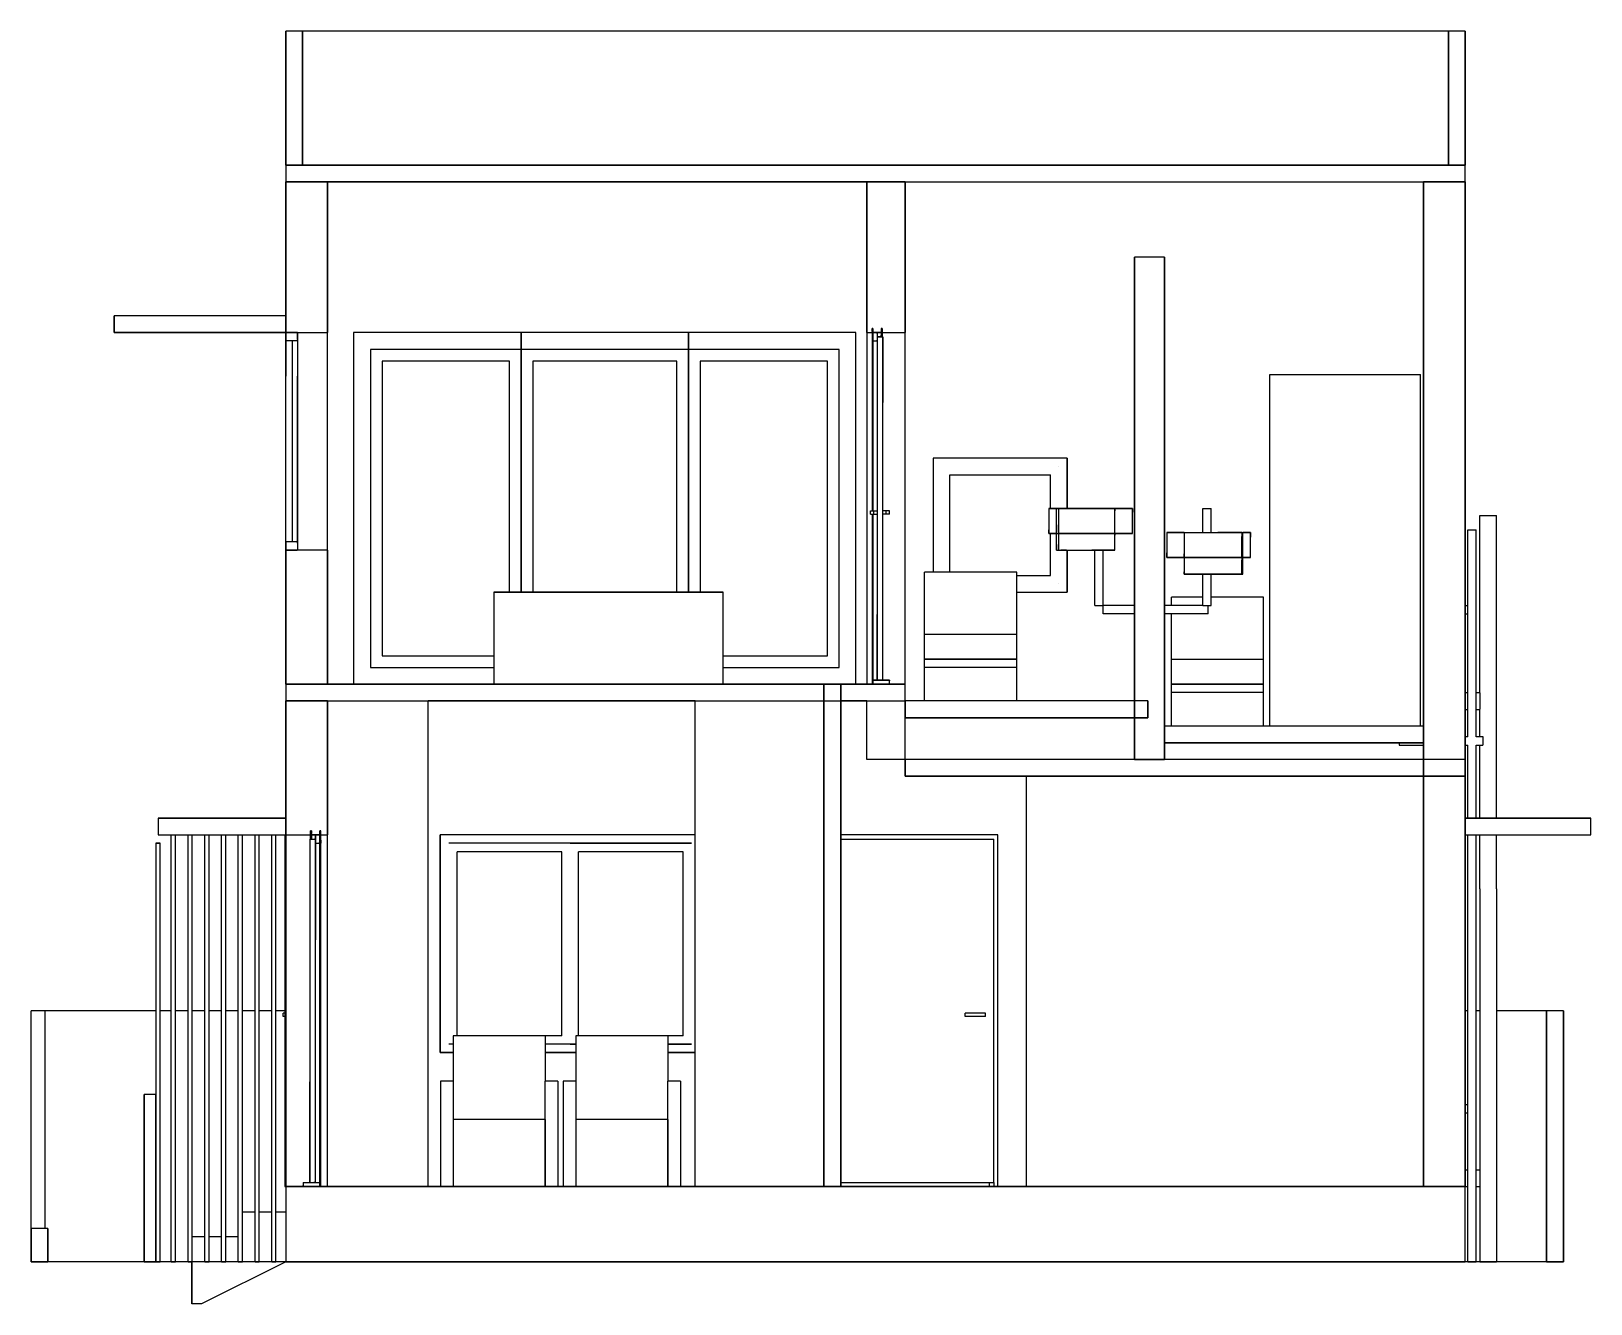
# Model space of a CAD drawing. Header units: metres. Extents: x 15 to 202, y -144 to 8.
import ezdxf

# ---------------------------------------------------------------- set-up
doc = ezdxf.new("R2010")
doc.units = ezdxf.units.M

msp = doc.modelspace()

# ---------------------------------------------------------------- linework, layer by layer
for p, q in [((47.7, 8.14), (45.7, 8.14)), ((45.7, -7.86), (45.7, 8.14)), ((184.6, 8.14), (47.7, 8.14)), ((47.7, 8.14), (47.7, 8.14)), ((47.7, -7.86), (47.7, 8.14)), ((47.7, 8.14), (47.7, -7.86)), ((186.6, 8.14), (184.6, 8.14)), ((184.6, -7.86), (184.6, 8.14)), ((186.6, 8.14), (186.6, 8.14)), ((186.6, -7.86), (186.6, 8.14)), ((186.6, 8.14), (186.6, -7.86)), ((45.7, -7.86), (45.7, -9.86)), ((45.7, -7.86), (186.6, -7.86)), ((47.7, -7.86), (45.7, -7.86)), ((186.6, -7.86), (184.6, -7.86)), ((186.6, -9.86), (186.6, -7.86)), ((186.6, -7.86), (186.6, -7.86)), ((45.7, -9.86), (186.6, -9.86)), ((50.7, -9.86), (45.7, -9.86)), ((45.7, -27.86), (45.7, -9.86)), ((50.7, -9.86), (50.7, -27.86)), ((115.1, -9.86), (50.7, -9.86)), ((119.7, -9.86), (115.1, -9.86)), ((115.1, -27.86), (115.1, -9.86)), ((115.1, -9.86), (115.1, -9.86)), ((119.7, -9.86), (119.7, -27.86)), ((119.7, -71.86), (119.7, -9.86)), ((186.6, -9.86), (181.6, -9.86)), ((181.6, -78.86), (181.6, -9.86)), ((186.6, -9.86), (186.6, -78.86)), ((150.68, -18.86), (147.08, -18.86)), ((147.08, -78.86), (147.08, -18.86)), ((150.68, -18.86), (150.68, -78.86)), ((45.7, -25.86), (25.22, -25.86)), ((25.22, -27.86), (25.22, -25.86)), ((45.7, -25.86), (45.7, -27.86)), ((45.7, -27.86), (25.22, -27.86)), ((45.7, -27.86), (47.1, -27.86)), ((45.7, -53.86), (45.7, -27.86)), ((45.7, -27.86), (45.7, -27.86)), ((45.7, -28.86), (45.7, -27.86)), ((45.7, -27.86), (45.7, -28.86)), ((45.7, -27.86), (50.7, -27.86)), ((45.7, -27.86), (45.7, -27.86)), ((45.7, -27.86), (45.74, -27.86)), ((45.7, -27.86), (45.7, -27.89)), ((45.7, -28.69), (45.7, -27.89)), ((47.1, -27.86), (45.74, -27.86)), ((47.1, -27.86), (47.1, -53.86)), ((47.1, -27.86), (47.1, -53.86)), ((47.1, -27.86), (47.1, -27.89)), ((47.1, -28.69), (47.1, -27.89)), ((50.7, -27.86), (50.7, -27.86)), ((50.7, -53.86), (50.7, -27.86)), ((50.7, -53.86), (50.7, -27.86)), ((53.82, -27.86), (53.82, -69.86)), ((113.82, -27.86), (53.82, -27.86)), ((73.82, -29.86), (73.82, -27.86)), ((73.82, -27.86), (73.82, -29.86)), ((93.82, -29.86), (93.82, -27.86)), ((93.82, -27.86), (93.82, -29.86)), ((113.82, -69.86), (113.82, -27.86)), ((115.1, -27.86), (119.7, -27.86)), ((115.1, -27.86), (115.1, -69.86)), ((115.84, -27.36), (115.74, -27.36)), ((115.74, -27.36), (115.74, -28.86)), ((115.74, -27.73), (115.74, -27.36)), ((115.74, -27.36), (115.76, -27.36)), ((115.74, -27.73), (115.74, -28.86)), ((115.84, -27.36), (115.76, -27.36)), ((115.84, -27.36), (115.84, -28.86)), ((115.84, -27.36), (115.84, -27.73)), ((115.84, -27.73), (115.84, -28.86)), ((116.34, -27.86), (115.84, -27.86)), ((115.84, -27.86), (115.84, -28.86)), ((115.84, -27.86), (115.84, -28.7)), ((115.84, -27.86), (115.95, -27.86)), ((116.34, -27.86), (115.95, -27.86)), ((116.34, -27.86), (116.34, -28.86)), ((116.84, -27.86), (116.34, -27.86)), ((116.34, -27.86), (116.34, -28.36)), ((116.34, -27.86), (116.34, -28.7)), ((116.34, -27.97), (116.34, -27.86)), ((116.34, -27.86), (116.45, -27.86)), ((116.84, -27.86), (116.45, -27.86)), ((116.94, -27.36), (116.84, -27.36)), ((116.84, -27.36), (116.84, -28.36)), ((116.84, -27.36), (116.84, -28.18)), ((116.84, -27.36), (116.86, -27.36)), ((116.84, -27.86), (116.84, -28.36)), ((116.84, -27.86), (116.84, -27.97)), ((116.94, -27.36), (116.86, -27.36)), ((116.94, -27.36), (116.94, -28.36)), ((116.94, -27.36), (116.94, -28.18)), ((119.7, -27.86), (119.7, -27.86)), ((119.7, -69.86), (119.7, -27.86)), ((45.7, -28.69), (45.7, -33.06)), ((46.5, -28.86), (45.7, -28.86)), ((47.1, -28.86), (45.7, -28.86)), ((46.5, -52.86), (46.5, -28.86)), ((47.1, -28.69), (47.1, -33.06)), ((47.1, -28.86), (47.1, -28.86)), ((47.1, -28.86), (47.1, -52.86)), ((115.74, -28.86), (115.84, -28.86)), ((115.74, -28.86), (115.74, -49.16)), ((115.74, -28.86), (115.82, -28.86)), ((115.84, -28.86), (115.82, -28.86)), ((115.84, -28.86), (115.84, -28.7)), ((115.84, -28.86), (115.84, -49.16)), ((115.84, -28.86), (116.34, -28.86)), ((115.84, -28.86), (115.84, -49.16)), ((115.84, -28.86), (116.26, -28.86)), ((116.34, -28.86), (116.26, -28.86)), ((116.34, -27.97), (116.34, -28.36)), ((116.34, -28.36), (116.34, -69.36)), ((116.34, -28.36), (117.04, -28.36)), ((116.34, -28.36), (116.84, -28.36)), ((116.91, -28.36), (116.34, -28.36)), ((116.34, -28.36), (116.34, -61.53)), ((116.34, -28.36), (116.75, -28.36)), ((116.34, -28.7), (116.34, -28.86)), ((116.84, -28.36), (116.75, -28.36)), ((116.84, -27.97), (116.84, -28.36)), ((116.84, -28.36), (116.84, -28.18)), ((116.84, -28.36), (116.94, -28.36)), ((116.84, -28.36), (116.92, -28.36)), ((117.04, -28.36), (116.91, -28.36)), ((116.94, -28.36), (116.92, -28.36)), ((116.94, -28.18), (116.94, -28.36)), ((117.04, -69.36), (117.04, -28.36)), ((117.04, -28.36), (117.04, -36.19)), ((55.82, -29.86), (55.82, -67.86)), ((73.82, -29.86), (55.82, -29.86)), ((72.42, -31.26), (57.22, -31.26)), ((57.22, -31.26), (57.22, -66.46)), ((72.42, -58.86), (72.42, -31.26)), ((73.82, -29.86), (73.82, -58.86)), ((93.82, -29.86), (73.82, -29.86)), ((73.82, -58.86), (73.82, -29.86)), ((92.42, -31.26), (75.22, -31.26)), ((75.22, -31.26), (75.22, -58.86)), ((92.42, -58.86), (92.42, -31.26)), ((93.82, -29.86), (93.82, -58.86)), ((111.82, -29.86), (93.82, -29.86)), ((93.82, -58.86), (93.82, -29.86)), ((110.42, -31.26), (95.22, -31.26)), ((95.22, -31.26), (95.22, -58.86)), ((110.42, -66.46), (110.42, -31.26)), ((111.82, -67.86), (111.82, -29.86)), ((45.7, -53.03), (45.7, -33.06)), ((47.1, -53.03), (47.1, -33.06)), ((163.25, -32.86), (181.25, -32.86)), ((163.25, -74.86), (163.25, -32.86)), ((181.25, -74.86), (181.25, -32.86)), ((117.04, -69.36), (117.04, -36.19)), ((123.05, -42.86), (123.05, -56.46)), ((139.05, -42.86), (123.05, -42.86)), ((138.05, -43.86), (138.05, -43.86)), ((139.05, -42.86), (139.05, -48.86)), ((139.05, -48.86), (139.05, -42.86)), ((125.05, -56.46), (125.05, -44.86)), ((125.05, -44.86), (137.05, -44.86)), ((137.05, -48.86), (137.05, -44.86)), ((115.54, -49.16), (115.94, -49.16)), ((115.54, -49.56), (115.54, -49.16)), ((115.54, -49.56), (115.94, -49.56)), ((115.74, -49.56), (115.74, -69.86)), ((115.84, -49.56), (115.84, -69.36)), ((115.84, -49.56), (115.84, -69.36)), ((115.94, -49.16), (116.34, -49.16)), ((115.94, -49.56), (115.94, -49.16)), ((115.94, -49.56), (116.34, -49.56)), ((115.94, -49.56), (115.94, -49.56)), ((117.44, -49.16), (117.04, -49.16)), ((117.04, -49.56), (117.04, -49.16)), ((117.44, -49.56), (117.04, -49.56)), ((117.84, -49.16), (117.44, -49.16)), ((117.44, -49.56), (117.44, -49.16)), ((117.44, -49.56), (117.44, -49.56)), ((117.84, -49.56), (117.44, -49.56)), ((117.84, -49.56), (117.84, -49.16)), ((136.86, -48.86), (136.86, -51.86)), ((136.89, -48.86), (136.86, -48.86)), ((136.86, -48.86), (136.86, -48.86)), ((136.86, -48.86), (138.02, -48.86)), ((145.37, -48.86), (136.86, -48.86)), ((136.86, -48.86), (136.86, -51.41)), ((136.96, -48.86), (136.89, -48.86)), ((137.08, -48.86), (136.96, -48.86)), ((137.24, -48.86), (137.08, -48.86)), ((137.43, -48.86), (137.24, -48.86)), ((137.64, -48.86), (137.43, -48.86)), ((137.76, -48.86), (137.64, -48.86)), ((137.76, -51.86), (137.76, -48.86)), ((137.76, -48.86), (137.79, -48.86)), ((137.79, -48.86), (137.88, -48.86)), ((137.88, -48.86), (138.02, -48.86)), ((138.02, -48.86), (138.02, -51.86)), ((138.02, -48.86), (144.76, -48.86)), ((138.03, -48.86), (138.03, -50.82)), ((138.3, -48.86), (138.03, -48.86)), ((138.67, -48.86), (138.3, -48.86)), ((138.97, -48.86), (138.67, -48.86)), ((142, -48.86), (138.97, -48.86)), ((143.83, -48.86), (142, -48.86)), ((144.76, -48.86), (143.83, -48.86)), ((144.76, -51.86), (144.76, -48.86)), ((144.76, -48.86), (145.86, -48.86)), ((145.86, -48.86), (144.76, -48.86)), ((144.76, -48.86), (146.86, -48.86)), ((145.86, -48.86), (144.76, -48.86)), ((144.76, -48.86), (144.76, -49.16)), ((144.76, -51.86), (144.76, -49.16)), ((146.86, -48.86), (145.37, -48.86)), ((146.09, -48.86), (145.86, -48.86)), ((146.3, -48.86), (146.09, -48.86)), ((146.49, -48.86), (146.3, -48.86)), ((146.65, -48.86), (146.49, -48.86)), ((146.76, -48.86), (146.65, -48.86)), ((146.84, -48.86), (146.76, -48.86)), ((146.86, -48.86), (146.84, -48.86)), ((146.86, -51.86), (146.86, -48.86)), ((146.86, -48.86), (146.86, -48.86)), ((146.86, -48.86), (146.86, -49.31)), ((146.86, -51.86), (146.86, -49.31)), ((155.27, -51.73), (155.27, -48.86)), ((155.27, -48.86), (155.31, -48.86)), ((155.31, -48.86), (155.41, -48.86)), ((155.31, -48.86), (155.31, -48.86)), ((155.41, -48.86), (155.58, -48.86)), ((155.41, -48.86), (155.41, -48.86)), ((155.58, -48.86), (155.77, -48.86)), ((155.58, -48.86), (155.58, -48.86)), ((155.77, -48.86), (155.77, -48.86)), ((155.77, -48.86), (155.96, -48.86)), ((155.96, -48.86), (155.96, -48.86)), ((155.96, -48.86), (156.12, -48.86)), ((156.12, -48.86), (156.12, -48.86)), ((156.12, -48.86), (156.23, -48.86)), ((156.23, -48.86), (156.23, -48.86)), ((156.23, -48.86), (156.27, -48.86)), ((156.27, -51.73), (156.27, -48.86)), ((188.35, -70.86), (188.35, -49.72)), ((188.35, -49.72), (188.41, -49.72)), ((188.35, -49.72), (188.35, -49.72)), ((188.35, -49.72), (188.35, -49.72)), ((188.41, -49.72), (188.52, -49.72)), ((188.41, -49.72), (188.41, -49.72)), ((188.52, -49.72), (188.68, -49.72)), ((188.52, -49.72), (188.52, -49.72)), ((188.68, -49.72), (188.88, -49.72)), ((188.68, -49.72), (188.68, -49.72)), ((188.88, -49.72), (189.11, -49.72)), ((188.88, -49.72), (188.88, -49.72)), ((189.11, -49.72), (189.35, -49.72)), ((189.11, -49.72), (189.11, -49.72)), ((189.35, -49.72), (189.35, -49.72)), ((189.35, -49.72), (189.59, -49.72)), ((189.59, -49.72), (189.59, -49.72)), ((189.59, -49.72), (189.81, -49.72)), ((189.81, -49.72), (189.81, -49.72)), ((189.81, -49.72), (190.01, -49.72)), ((190.01, -49.72), (190.01, -49.72)), ((190.01, -49.72), (190.17, -49.72)), ((190.17, -49.72), (190.17, -49.72)), ((190.17, -49.72), (190.28, -49.72)), ((190.28, -49.72), (190.28, -49.72)), ((190.28, -49.72), (190.34, -49.72)), ((190.34, -49.72), (190.34, -49.72)), ((190.34, -49.72), (190.35, -49.72)), ((190.35, -85.86), (190.35, -49.72)), ((95.22, -51.86), (95.22, -51.86)), ((136.86, -51.86), (136.86, -51.41)), ((136.89, -51.86), (136.86, -51.86)), ((136.86, -51.86), (136.86, -51.86)), ((136.86, -51.86), (138.02, -51.86)), ((136.86, -51.86), (145.37, -51.86)), ((136.96, -51.86), (136.89, -51.86)), ((137.08, -51.86), (136.96, -51.86)), ((137.05, -56.86), (137.05, -51.86)), ((137.24, -51.86), (137.08, -51.86)), ((137.43, -51.86), (137.24, -51.86)), ((137.64, -51.86), (137.43, -51.86)), ((137.76, -51.86), (137.64, -51.86)), ((137.76, -51.86), (137.79, -51.86)), ((137.76, -53.86), (137.76, -51.86)), ((137.76, -51.86), (137.79, -51.86)), ((137.79, -51.86), (137.88, -51.86)), ((137.79, -51.86), (137.88, -51.86)), ((137.88, -51.86), (138.02, -51.86)), ((137.88, -51.86), (138.02, -51.86)), ((138.02, -51.86), (144.76, -51.86)), ((138.02, -51.86), (138.02, -53.86)), ((138.02, -51.86), (144.76, -51.86)), ((138.03, -51.86), (138.03, -50.82)), ((138.03, -51.86), (138.03, -53.16)), ((138.3, -51.86), (138.03, -51.86)), ((138.03, -51.86), (138.3, -51.86)), ((138.67, -51.86), (138.3, -51.86)), ((138.67, -51.86), (138.3, -51.86)), ((138.97, -51.86), (138.67, -51.86)), ((138.97, -51.86), (138.67, -51.86)), ((142, -51.86), (138.97, -51.86)), ((138.97, -51.86), (142, -51.86)), ((143.83, -51.86), (142, -51.86)), ((143.83, -51.86), (142, -51.86)), ((144.76, -51.86), (143.83, -51.86)), ((144.76, -51.86), (143.83, -51.86)), ((144.76, -51.86), (145.86, -51.86)), ((145.86, -51.86), (144.76, -51.86)), ((144.76, -51.86), (146.86, -51.86)), ((145.86, -51.86), (144.76, -51.86)), ((144.76, -53.86), (144.76, -51.86)), ((144.76, -51.86), (144.76, -52.06)), ((144.76, -53.86), (144.76, -52.06)), ((146.86, -51.86), (145.37, -51.86)), ((146.09, -51.86), (145.86, -51.86)), ((146.3, -51.86), (146.09, -51.86)), ((146.49, -51.86), (146.3, -51.86)), ((146.65, -51.86), (146.49, -51.86)), ((146.76, -51.86), (146.65, -51.86)), ((146.84, -51.86), (146.76, -51.86)), ((146.86, -51.86), (146.84, -51.86)), ((146.86, -51.86), (146.86, -51.86)), ((150.94, -51.73), (150.94, -54.73)), ((150.94, -51.73), (153.04, -51.73)), ((150.96, -51.73), (150.94, -51.73)), ((150.94, -51.73), (150.94, -51.73)), ((150.94, -51.73), (159.05, -51.73)), ((150.94, -51.73), (150.94, -54.17)), ((151.04, -51.73), (150.96, -51.73)), ((151.16, -51.73), (151.04, -51.73)), ((151.31, -51.73), (151.16, -51.73)), ((151.5, -51.73), (151.31, -51.73)), ((151.72, -51.73), (151.5, -51.73)), ((151.94, -51.73), (151.72, -51.73)), ((153.04, -51.73), (151.94, -51.73)), ((153.04, -51.73), (153.04, -54.73)), ((153.04, -51.73), (159.91, -51.73)), ((153.04, -51.73), (157.04, -51.73)), ((153.04, -51.73), (153.04, -54.3)), ((158.33, -51.73), (157.04, -51.73)), ((159.09, -51.73), (158.33, -51.73)), ((159.05, -51.73), (160.94, -51.73)), ((159.91, -51.73), (159.09, -51.73)), ((159.91, -51.73), (159.91, -54.73)), ((159.91, -51.73), (159.98, -51.73)), ((159.91, -51.73), (160.94, -51.73)), ((159.91, -51.73), (159.91, -52.2)), ((159.98, -51.73), (160.02, -51.73)), ((160.02, -51.73), (160.04, -51.73)), ((160.04, -54.73), (160.04, -51.73)), ((160.16, -51.73), (160.04, -51.73)), ((160.37, -51.73), (160.16, -51.73)), ((160.56, -51.73), (160.37, -51.73)), ((160.72, -51.73), (160.56, -51.73)), ((160.84, -51.73), (160.72, -51.73)), ((160.91, -51.73), (160.84, -51.73)), ((160.94, -51.73), (160.91, -51.73)), ((160.94, -54.73), (160.94, -51.73)), ((160.94, -51.73), (160.94, -51.73)), ((160.94, -51.73), (160.94, -52.3)), ((186.6, -51.86), (186.6, -51.86)), ((186.6, -60.45), (186.6, -51.86)), ((186.91, -76.13), (186.91, -51.43)), ((186.91, -51.43), (186.94, -51.43)), ((186.94, -51.43), (187.05, -51.43)), ((186.94, -51.43), (186.94, -51.43)), ((187.05, -51.43), (187.21, -51.43)), ((187.05, -51.43), (187.05, -51.43)), ((187.21, -51.43), (187.41, -51.43)), ((187.21, -51.43), (187.21, -51.43)), ((187.41, -51.43), (187.41, -51.43)), ((187.41, -51.43), (187.6, -51.43)), ((187.6, -51.43), (187.6, -51.43)), ((187.6, -51.43), (187.76, -51.43)), ((187.76, -51.43), (187.76, -51.43)), ((187.76, -51.43), (187.87, -51.43)), ((187.87, -51.43), (187.87, -51.43)), ((187.87, -51.43), (187.91, -51.43)), ((187.91, -76.13), (187.91, -51.43)), ((46.5, -52.86), (45.7, -52.86)), ((45.7, -52.86), (45.7, -52.86)), ((45.7, -52.86), (45.7, -52.86)), ((47.1, -52.86), (45.7, -52.86)), ((45.7, -52.86), (45.7, -52.86)), ((45.7, -53.86), (45.7, -52.86)), ((45.7, -52.86), (45.7, -53.86)), ((45.7, -53.86), (45.7, -53.03)), ((47.1, -53.86), (45.7, -53.86)), ((50.7, -53.86), (45.7, -53.86)), ((45.7, -69.86), (45.7, -53.86)), ((45.7, -53.86), (47.06, -53.86)), ((47.1, -53.86), (47.06, -53.86)), ((47.1, -52.86), (47.1, -52.86)), ((47.1, -52.86), (47.1, -52.86)), ((47.1, -52.86), (47.1, -52.86)), ((47.1, -53.03), (47.1, -53.86)), ((50.7, -53.86), (50.7, -69.86)), ((50.7, -53.86), (50.7, -53.86)), ((137.76, -53.86), (137.79, -53.86)), ((137.79, -53.86), (137.88, -53.86)), ((137.88, -53.86), (138.02, -53.86)), ((138.02, -53.86), (144.76, -53.86)), ((138.03, -53.86), (138.03, -53.16)), ((138.03, -53.86), (138.3, -53.86)), ((138.67, -53.86), (138.3, -53.86)), ((138.97, -53.86), (138.67, -53.86)), ((138.97, -53.86), (142, -53.86)), ((139.05, -53.86), (139.05, -58.86)), ((139.05, -58.86), (139.05, -53.86)), ((143.83, -53.86), (142, -53.86)), ((142.35, -60.45), (142.35, -53.86)), ((143.35, -60.45), (143.35, -53.86)), ((144.76, -53.86), (143.83, -53.86)), ((159.91, -54.73), (159.91, -52.2)), ((160.94, -54.73), (160.94, -52.3)), ((150.94, -54.73), (150.94, -54.17)), ((150.94, -54.73), (153.04, -54.73)), ((150.96, -54.73), (150.94, -54.73)), ((150.94, -54.73), (150.94, -54.73)), ((150.94, -54.73), (159.05, -54.73)), ((151.04, -54.73), (150.96, -54.73)), ((151.16, -54.73), (151.04, -54.73)), ((151.31, -54.73), (151.16, -54.73)), ((151.5, -54.73), (151.31, -54.73)), ((151.72, -54.73), (151.5, -54.73)), ((151.94, -54.73), (151.72, -54.73)), ((153.04, -54.73), (151.94, -54.73)), ((153.04, -54.73), (153.04, -54.3)), ((153.04, -54.73), (159.91, -54.73)), ((153.04, -54.73), (153.04, -56.73)), ((153.04, -54.73), (159.91, -54.73)), ((153.04, -54.73), (157.04, -54.73)), ((153.04, -54.73), (153.04, -56.44)), ((157.04, -54.73), (153.04, -54.73)), ((158.33, -54.73), (157.04, -54.73)), ((158.33, -54.73), (157.04, -54.73)), ((159.09, -54.73), (158.33, -54.73)), ((159.09, -54.73), (158.33, -54.73)), ((160.94, -54.73), (159.05, -54.73)), ((159.91, -54.73), (159.09, -54.73)), ((159.91, -54.73), (159.09, -54.73)), ((159.91, -54.73), (159.98, -54.73)), ((159.91, -54.73), (160.94, -54.73)), ((159.91, -54.73), (159.91, -56.73)), ((159.91, -54.73), (159.98, -54.73)), ((159.91, -54.73), (159.91, -55.05)), ((159.91, -56.73), (159.91, -55.05)), ((159.98, -54.73), (160.02, -54.73)), ((159.98, -54.73), (160.02, -54.73)), ((160.02, -54.73), (160.04, -54.73)), ((160.02, -54.73), (160.04, -54.73)), ((160.16, -54.73), (160.04, -54.73)), ((160.04, -56.73), (160.04, -54.73)), ((160.37, -54.73), (160.16, -54.73)), ((160.56, -54.73), (160.37, -54.73)), ((160.72, -54.73), (160.56, -54.73)), ((160.84, -54.73), (160.72, -54.73)), ((160.91, -54.73), (160.84, -54.73)), ((160.94, -54.73), (160.91, -54.73)), ((160.94, -54.73), (160.94, -54.73)), ((133.02, -56.46), (122.02, -56.46)), ((122.02, -63.86), (122.02, -56.46)), ((133.02, -66.86), (133.02, -56.46)), ((133.02, -56.86), (137.05, -56.86)), ((153.04, -56.73), (153.04, -56.44)), ((153.04, -56.73), (159.91, -56.73)), ((157.04, -56.73), (153.04, -56.73)), ((155.27, -60.45), (155.27, -56.73)), ((156.27, -60.45), (156.27, -56.73)), ((158.33, -56.73), (157.04, -56.73)), ((159.09, -56.73), (158.33, -56.73)), ((159.91, -56.73), (159.09, -56.73)), ((159.91, -56.73), (159.98, -56.73)), ((159.98, -56.73), (160.02, -56.73)), ((160.02, -56.73), (160.04, -56.73)), ((70.55, -58.86), (70.55, -69.86)), ((70.55, -58.86), (97.95, -58.86)), ((97.95, -69.86), (97.95, -58.86)), ((133.02, -58.86), (139.05, -58.86)), ((138.05, -57.86), (138.05, -57.86)), ((155.27, -59.46), (151.5, -59.46)), ((151.5, -60.45), (151.5, -59.46)), ((162.5, -59.46), (156.27, -59.46)), ((162.5, -69.86), (162.5, -59.46)), ((142.35, -60.45), (142.39, -60.45)), ((142.39, -60.45), (142.5, -60.45)), ((142.39, -60.45), (142.39, -60.45)), ((142.5, -60.45), (142.66, -60.45)), ((142.5, -60.45), (142.5, -60.45)), ((142.66, -60.45), (142.85, -60.45)), ((142.66, -60.45), (142.66, -60.45)), ((142.85, -60.45), (142.85, -60.45)), ((142.85, -60.45), (143.04, -60.45)), ((143.04, -60.45), (143.04, -60.45)), ((143.04, -60.45), (143.2, -60.45)), ((143.2, -60.45), (143.2, -60.45)), ((143.2, -60.45), (143.31, -60.45)), ((143.31, -60.45), (143.31, -60.45)), ((143.31, -60.45), (143.35, -60.45)), ((147.08, -60.45), (143.35, -60.45)), ((143.35, -60.49), (143.35, -60.45)), ((143.35, -60.49), (143.35, -60.49)), ((143.35, -60.59), (143.35, -60.49)), ((143.35, -60.59), (143.35, -60.59)), ((143.35, -60.76), (143.35, -60.59)), ((143.35, -60.76), (143.35, -60.76)), ((143.35, -60.95), (143.35, -60.76)), ((143.35, -61.14), (143.35, -60.95)), ((143.35, -60.95), (143.35, -60.95)), ((143.35, -61.3), (143.35, -61.14)), ((143.35, -61.14), (143.35, -61.14)), ((143.35, -61.41), (143.35, -61.3)), ((143.35, -61.3), (143.35, -61.3)), ((143.35, -61.45), (143.35, -61.41)), ((143.35, -61.41), (143.35, -61.41)), ((147.08, -61.45), (143.35, -61.45)), ((155.27, -60.45), (150.68, -60.45)), ((155.88, -61.45), (150.68, -61.45)), ((151.5, -66.86), (151.5, -61.45)), ((155.27, -60.45), (155.31, -60.45)), ((155.31, -60.45), (155.41, -60.45)), ((155.31, -60.45), (155.31, -60.45)), ((155.41, -60.45), (155.58, -60.45)), ((155.58, -60.45), (155.77, -60.45)), ((155.77, -60.45), (155.96, -60.45)), ((155.88, -60.49), (155.88, -60.45)), ((155.88, -60.49), (155.88, -60.49)), ((155.88, -60.59), (155.88, -60.49)), ((155.88, -60.59), (155.88, -60.59)), ((155.88, -60.76), (155.88, -60.59)), ((155.88, -60.76), (155.88, -60.76)), ((155.88, -60.95), (155.88, -60.76)), ((155.88, -61.14), (155.88, -60.95)), ((155.88, -60.95), (155.88, -60.95)), ((155.88, -61.3), (155.88, -61.14)), ((155.88, -61.14), (155.88, -61.14)), ((155.88, -61.41), (155.88, -61.3)), ((155.88, -61.3), (155.88, -61.3)), ((155.88, -61.45), (155.88, -61.41)), ((155.88, -61.41), (155.88, -61.41)), ((155.96, -60.45), (155.96, -60.45)), ((155.96, -60.45), (156.12, -60.45)), ((156.12, -60.45), (156.12, -60.45)), ((156.12, -60.45), (156.23, -60.45)), ((156.23, -60.45), (156.23, -60.45)), ((156.23, -60.45), (156.27, -60.45)), ((186.6, -60.45), (186.91, -60.45)), ((186.6, -70.86), (186.6, -61.45)), ((186.6, -61.45), (186.91, -61.45)), ((116.34, -69.36), (116.34, -61.53)), ((122.02, -63.86), (122.14, -63.86)), ((122.02, -66.86), (122.02, -63.86)), ((122.14, -63.86), (122.47, -63.86)), ((122.47, -63.86), (123, -63.86)), ((123, -63.86), (123.72, -63.86)), ((123.72, -63.86), (124.57, -63.86)), ((124.57, -63.86), (125.52, -63.86)), ((125.52, -63.86), (126.52, -63.86)), ((126.52, -63.86), (128.52, -63.86)), ((128.52, -63.86), (129.52, -63.86)), ((129.52, -63.86), (130.47, -63.86)), ((130.47, -63.86), (131.33, -63.86)), ((131.33, -63.86), (132.04, -63.86)), ((132.04, -63.86), (132.58, -63.86)), ((132.58, -63.86), (132.91, -63.86)), ((132.91, -63.86), (133.02, -63.86)), ((133.02, -66.86), (133.02, -63.86)), ((57.22, -66.46), (70.55, -66.46)), ((97.95, -66.46), (110.42, -66.46)), ((122.14, -66.86), (122.02, -66.86)), ((122.02, -67.86), (122.02, -66.86)), ((122.02, -66.86), (122.14, -66.86)), ((122.47, -66.86), (122.14, -66.86)), ((122.14, -66.86), (122.47, -66.86)), ((123, -66.86), (122.47, -66.86)), ((122.47, -66.86), (123, -66.86)), ((123.72, -66.86), (123, -66.86)), ((123, -66.86), (123.72, -66.86)), ((124.57, -66.86), (123.72, -66.86)), ((123.72, -66.86), (124.57, -66.86)), ((125.52, -66.86), (124.57, -66.86)), ((124.57, -66.86), (125.52, -66.86)), ((126.52, -66.86), (125.52, -66.86)), ((125.52, -66.86), (126.52, -66.86)), ((128.52, -66.86), (126.52, -66.86)), ((126.52, -66.86), (128.52, -66.86)), ((129.52, -66.86), (128.52, -66.86)), ((128.52, -66.86), (129.52, -66.86)), ((130.47, -66.86), (129.52, -66.86)), ((129.52, -66.86), (130.47, -66.86)), ((131.33, -66.86), (130.47, -66.86)), ((130.47, -66.86), (131.33, -66.86)), ((132.04, -66.86), (131.33, -66.86)), ((131.33, -66.86), (132.04, -66.86)), ((132.58, -66.86), (132.04, -66.86)), ((132.04, -66.86), (132.58, -66.86)), ((132.91, -66.86), (132.58, -66.86)), ((132.58, -66.86), (132.91, -66.86)), ((133.02, -66.86), (132.91, -66.86)), ((132.91, -66.86), (133.02, -66.86)), ((133.02, -67.86), (133.02, -66.86)), ((151.5, -66.86), (151.61, -66.86)), ((151.5, -69.86), (151.5, -66.86)), ((151.61, -66.86), (151.94, -66.86)), ((151.94, -66.86), (152.48, -66.86)), ((152.48, -66.86), (153.19, -66.86)), ((153.19, -66.86), (154.04, -66.86)), ((154.04, -66.86), (155, -66.86)), ((155, -66.86), (156, -66.86)), ((156, -66.86), (158, -66.86)), ((158, -66.86), (159, -66.86)), ((159, -66.86), (159.95, -66.86)), ((159.95, -66.86), (160.8, -66.86)), ((160.8, -66.86), (161.51, -66.86)), ((161.51, -66.86), (162.05, -66.86)), ((162.05, -66.86), (162.38, -66.86)), ((162.38, -66.86), (162.5, -66.86)), ((162.5, -69.86), (162.5, -66.86)), ((55.82, -67.86), (70.55, -67.86)), ((97.95, -67.86), (111.82, -67.86)), ((133.02, -67.86), (122.02, -67.86)), ((122.02, -71.86), (122.02, -67.86)), ((122.14, -67.86), (122.04, -67.86)), ((122.47, -67.86), (122.14, -67.86)), ((123, -67.86), (122.47, -67.86)), ((123.72, -67.86), (123, -67.86)), ((124.57, -67.86), (123.72, -67.86)), ((125.52, -67.86), (124.57, -67.86)), ((126.52, -67.86), (125.52, -67.86)), ((128.52, -67.86), (126.52, -67.86)), ((129.52, -67.86), (128.52, -67.86)), ((130.47, -67.86), (129.52, -67.86)), ((131.33, -67.86), (130.47, -67.86)), ((132.04, -67.86), (131.33, -67.86)), ((132.58, -67.86), (132.04, -67.86)), ((132.91, -67.86), (132.58, -67.86)), ((133, -67.86), (132.91, -67.86)), ((133.02, -67.86), (133.02, -67.86)), ((133.02, -71.86), (133.02, -67.86)), ((45.7, -69.86), (45.7, -71.86)), ((45.7, -69.86), (119.7, -69.86)), ((50.7, -69.86), (45.7, -69.86)), ((70.55, -69.86), (97.95, -69.86)), ((112, -69.86), (110, -69.86)), ((110, -129.86), (110, -69.86)), ((112, -69.86), (112, -129.86)), ((115.84, -69.36), (115.84, -69.86)), ((115.84, -69.36), (117.84, -69.36)), ((117.5, -69.36), (115.84, -69.36)), ((115.84, -69.36), (115.84, -69.78)), ((115.84, -69.86), (115.84, -69.78)), ((115.84, -69.86), (117.84, -69.86)), ((115.84, -69.86), (117.5, -69.86)), ((116.34, -69.36), (117.04, -69.36)), ((116.34, -69.36), (116.91, -69.36)), ((117.04, -69.36), (116.91, -69.36)), ((117.84, -69.36), (117.5, -69.36)), ((117.84, -69.86), (117.5, -69.86)), ((117.84, -69.86), (117.84, -69.36)), ((117.84, -69.36), (117.84, -69.45)), ((117.84, -69.86), (117.84, -69.45)), ((119.7, -71.86), (119.7, -69.86)), ((119.7, -69.86), (119.7, -69.86)), ((151.61, -69.86), (151.5, -69.86)), ((151.5, -70.86), (151.5, -69.86)), ((151.5, -69.86), (151.61, -69.86)), ((151.94, -69.86), (151.61, -69.86)), ((151.61, -69.86), (151.94, -69.86)), ((152.48, -69.86), (151.94, -69.86)), ((151.94, -69.86), (152.48, -69.86)), ((153.19, -69.86), (152.48, -69.86)), ((152.48, -69.86), (153.19, -69.86)), ((154.04, -69.86), (153.19, -69.86)), ((153.19, -69.86), (154.04, -69.86)), ((155, -69.86), (154.04, -69.86)), ((154.04, -69.86), (155, -69.86)), ((156, -69.86), (155, -69.86)), ((155, -69.86), (156, -69.86)), ((158, -69.86), (156, -69.86)), ((156, -69.86), (158, -69.86)), ((159, -69.86), (158, -69.86)), ((158, -69.86), (159, -69.86)), ((159.95, -69.86), (159, -69.86)), ((159, -69.86), (159.95, -69.86)), ((160.8, -69.86), (159.95, -69.86)), ((159.95, -69.86), (160.8, -69.86)), ((161.51, -69.86), (160.8, -69.86)), ((160.8, -69.86), (161.51, -69.86)), ((162.05, -69.86), (161.51, -69.86)), ((161.51, -69.86), (162.05, -69.86)), ((162.38, -69.86), (162.05, -69.86)), ((162.05, -69.86), (162.38, -69.86)), ((162.5, -69.86), (162.38, -69.86)), ((162.38, -69.86), (162.5, -69.86)), ((162.5, -70.86), (162.5, -69.86)), ((45.7, -71.86), (119.7, -71.86)), ((50.7, -71.86), (45.7, -71.86)), ((45.7, -87.86), (45.7, -71.86)), ((45.88, -71.86), (45.88, -71.86)), ((46.38, -71.86), (46.38, -71.86)), ((47.27, -71.86), (47.27, -71.86)), ((49.38, -71.86), (49.38, -71.86)), ((49.88, -71.86), (49.88, -71.86)), ((50.7, -87.86), (50.7, -71.86)), ((50.7, -71.86), (50.7, -71.86)), ((50.7, -71.86), (50.7, -87.86)), ((62.7, -129.86), (62.7, -71.86)), ((94.6, -71.86), (62.7, -71.86)), ((63.38, -71.86), (63.38, -71.86)), ((63.88, -71.86), (63.88, -71.86)), ((66.88, -71.86), (66.88, -71.86)), ((67.38, -71.86), (67.38, -71.86)), ((70.38, -71.86), (70.38, -71.86)), ((70.88, -71.86), (70.88, -71.86)), ((73.88, -71.86), (73.88, -71.86)), ((74.38, -71.86), (74.38, -71.86)), ((77.38, -71.86), (77.38, -71.86)), ((77.88, -71.86), (77.88, -71.86)), ((80.88, -71.86), (80.88, -71.86)), ((81.38, -71.86), (81.38, -71.86)), ((84.38, -71.86), (84.38, -71.86)), ((84.88, -71.86), (84.88, -71.86)), ((87.88, -71.86), (87.88, -71.86)), ((88.38, -71.86), (88.38, -71.86)), ((91.38, -71.86), (91.38, -71.86)), ((91.88, -71.86), (91.88, -71.86)), ((94.6, -129.86), (94.6, -71.86)), ((115.1, -71.86), (112, -71.86)), ((112.38, -71.86), (112.38, -71.86)), ((112.88, -71.86), (112.88, -71.86)), ((115.1, -78.86), (115.1, -71.86)), ((148.68, -71.86), (119.7, -71.86)), ((119.7, -73.86), (119.7, -71.86)), ((148.68, -71.86), (148.68, -73.86)), ((162.5, -70.86), (151.5, -70.86)), ((151.5, -74.86), (151.5, -70.86)), ((151.61, -70.86), (151.52, -70.86)), ((151.94, -70.86), (151.61, -70.86)), ((152.48, -70.86), (151.94, -70.86)), ((153.19, -70.86), (152.48, -70.86)), ((154.04, -70.86), (153.19, -70.86)), ((155, -70.86), (154.04, -70.86)), ((156, -70.86), (155, -70.86)), ((158, -70.86), (156, -70.86)), ((159, -70.86), (158, -70.86)), ((159.95, -70.86), (159, -70.86)), ((160.8, -70.86), (159.95, -70.86)), ((161.51, -70.86), (160.8, -70.86)), ((162.05, -70.86), (161.51, -70.86)), ((162.38, -70.86), (162.05, -70.86)), ((162.48, -70.86), (162.38, -70.86)), ((162.5, -70.86), (162.5, -70.86)), ((162.5, -74.86), (162.5, -70.86)), ((186.6, -70.86), (186.91, -70.86)), ((187.91, -70.86), (188.35, -70.86)), ((188.35, -70.87), (188.35, -70.93)), ((188.35, -70.87), (188.35, -70.87)), ((188.35, -70.93), (188.35, -71.04)), ((188.35, -71.04), (188.35, -71.2)), ((188.35, -71.2), (188.35, -71.4)), ((188.35, -71.4), (188.35, -71.62)), ((188.35, -71.62), (188.35, -71.86)), ((188.35, -71.86), (188.35, -72.1)), ((188.35, -72.1), (188.35, -72.33)), ((188.35, -72.33), (188.35, -72.52)), ((188.35, -72.52), (188.35, -72.68)), ((148.68, -73.86), (119.7, -73.86)), ((119.7, -78.86), (119.7, -73.86)), ((186.6, -76.12), (186.6, -72.86)), ((186.6, -72.86), (186.91, -72.86)), ((187.91, -72.86), (188.35, -72.86)), ((188.35, -72.68), (188.35, -72.8)), ((188.35, -72.8), (188.35, -72.85)), ((188.35, -72.85), (188.35, -72.85)), ((188.35, -76.12), (188.35, -72.86)), ((181.6, -74.86), (150.68, -74.86)), ((150.68, -76.86), (150.68, -74.86)), ((181.6, -74.86), (181.6, -76.86)), ((181.6, -76.12), (181.6, -76.12)), ((186.6, -76.12), (186.91, -76.12)), ((187.91, -76.12), (188.71, -76.12)), ((188.71, -76.12), (188.71, -76.16)), ((188.71, -76.16), (188.71, -76.27)), ((188.71, -76.16), (188.71, -76.16)), ((188.71, -76.27), (188.71, -76.43)), ((188.71, -76.27), (188.71, -76.27)), ((181.6, -76.86), (150.68, -76.86)), ((178.71, -76.86), (178.71, -76.98)), ((178.71, -76.98), (178.71, -76.98)), ((178.71, -76.98), (178.71, -77.09)), ((178.71, -77.09), (178.71, -77.09)), ((178.71, -77.09), (178.71, -77.12)), ((178.71, -77.12), (181.6, -77.12)), ((186.6, -78.86), (186.6, -77.12)), ((186.6, -77.12), (186.91, -77.12)), ((186.91, -85.86), (186.91, -77.12)), ((187.91, -85.86), (187.91, -77.12)), ((187.91, -77.12), (188.71, -77.12)), ((188.35, -85.86), (188.35, -77.12)), ((188.71, -76.43), (188.71, -76.62)), ((188.71, -76.43), (188.71, -76.43)), ((188.71, -76.62), (188.71, -76.82)), ((188.71, -76.62), (188.71, -76.62)), ((188.71, -76.82), (188.71, -76.82)), ((188.71, -76.82), (188.71, -76.98)), ((188.71, -76.98), (188.71, -76.98)), ((188.71, -76.98), (188.71, -77.09)), ((188.71, -77.09), (188.71, -77.09)), ((188.71, -77.09), (188.71, -77.12)), ((119.7, -78.86), (115.1, -78.86)), ((186.6, -78.86), (119.7, -78.86)), ((119.7, -80.86), (119.7, -78.86)), ((150.68, -78.86), (147.08, -78.86)), ((186.6, -78.86), (181.6, -78.86)), ((186.6, -78.86), (181.6, -78.86)), ((181.6, -129.86), (181.6, -78.86)), ((186.6, -78.86), (186.6, -80.86)), ((186.6, -78.86), (186.6, -78.86)), ((186.6, -78.86), (186.6, -129.86)), ((186.6, -80.86), (119.7, -80.86)), ((134.2, -129.86), (134.2, -80.86)), ((186.6, -120.05), (186.6, -80.86)), ((30.47, -85.86), (30.47, -87.86)), ((30.47, -85.86), (45.7, -85.86)), ((45.7, -87.86), (45.7, -85.86)), ((45.7, -87.36), (45.7, -87.36)), ((48.78, -87.36), (48.68, -87.36)), ((48.68, -88.36), (48.68, -87.36)), ((48.68, -87.36), (48.68, -87.69)), ((48.68, -87.36), (48.71, -87.36)), ((48.78, -87.36), (48.71, -87.36)), ((48.78, -88.36), (48.78, -87.36)), ((48.78, -87.36), (48.78, -87.69)), ((49.88, -87.36), (49.78, -87.36)), ((49.78, -88.86), (49.78, -87.36)), ((49.78, -87.36), (49.78, -88.48)), ((49.78, -87.36), (49.81, -87.36)), ((49.88, -87.36), (49.81, -87.36)), ((49.88, -88.86), (49.88, -87.36)), ((49.88, -88.48), (49.88, -87.36)), ((186.6, -85.86), (186.6, -87.86)), ((186.6, -85.86), (201.6, -85.86)), ((201.6, -87.86), (201.6, -85.86)), ((30.2, -88.86), (30.2, -138.86)), ((30.2, -88.86), (30.7, -88.86)), ((30.47, -87.86), (45.7, -87.86)), ((30.7, -88.86), (30.7, -88.86)), ((30.7, -88.86), (30.7, -88.86)), ((30.7, -88.86), (30.7, -88.86)), ((30.7, -88.86), (30.7, -88.86)), ((30.7, -88.86), (30.7, -88.86)), ((30.7, -138.86), (30.7, -88.86)), ((30.7, -88.86), (30.7, -88.86)), ((32.04, -138.86), (32.04, -87.86)), ((32.54, -138.86), (32.54, -87.86)), ((34.04, -138.86), (34.04, -87.86)), ((34.54, -138.86), (34.54, -87.86)), ((36.04, -138.86), (36.04, -87.86)), ((36.54, -138.86), (36.54, -87.86)), ((38.04, -138.86), (38.04, -87.86)), ((38.54, -138.86), (38.54, -87.86)), ((40.04, -138.86), (40.04, -87.86)), ((40.54, -138.86), (40.54, -87.86)), ((42.04, -138.86), (42.04, -87.86)), ((42.54, -138.86), (42.54, -87.86)), ((44.04, -138.86), (44.04, -87.86)), ((44.54, -138.86), (44.54, -87.86)), ((45.6, -87.86), (45.6, -129.86)), ((45.7, -87.86), (45.7, -87.86)), ((45.7, -87.86), (45.7, -129.86)), ((45.7, -87.86), (50.7, -87.86)), ((48.58, -88.36), (49.28, -88.36)), ((48.58, -88.36), (48.58, -129.36)), ((48.58, -88.36), (49.08, -88.36)), ((48.58, -88.36), (48.58, -117.34)), ((48.68, -87.69), (48.68, -88.36)), ((48.68, -88.36), (48.78, -88.36)), ((48.68, -88.36), (48.75, -88.36)), ((48.78, -88.36), (48.75, -88.36)), ((48.78, -88.36), (48.78, -87.69)), ((49.28, -87.86), (48.78, -87.86)), ((48.78, -88.36), (48.78, -87.86)), ((48.78, -87.86), (48.78, -88.22)), ((48.78, -87.86), (48.93, -87.86)), ((48.78, -88.22), (48.78, -88.36)), ((48.78, -88.36), (49.28, -88.36)), ((48.78, -88.36), (49.13, -88.36)), ((49.28, -87.86), (48.93, -87.86)), ((49.08, -88.36), (49.28, -88.36)), ((49.28, -88.36), (49.13, -88.36)), ((49.78, -87.86), (49.28, -87.86)), ((49.28, -88.86), (49.28, -87.86)), ((49.28, -88.36), (49.28, -87.86)), ((49.28, -87.86), (49.28, -88.18)), ((49.28, -87.86), (49.43, -87.86)), ((49.28, -88.22), (49.28, -87.86)), ((49.28, -88.18), (49.28, -88.86)), ((49.28, -88.22), (49.28, -88.36)), ((49.28, -129.36), (49.28, -88.36)), ((49.28, -88.36), (49.28, -100.39)), ((49.28, -129.36), (49.28, -88.86)), ((49.28, -88.86), (49.78, -88.86)), ((49.28, -88.86), (49.64, -88.86)), ((49.78, -87.86), (49.43, -87.86)), ((49.78, -88.86), (49.64, -88.86)), ((49.78, -88.86), (49.78, -87.86)), ((49.78, -87.86), (49.78, -88.18)), ((49.78, -88.86), (49.78, -88.18)), ((49.78, -88.48), (49.78, -88.86)), ((49.78, -129.86), (49.78, -88.86)), ((49.78, -88.86), (49.88, -88.86)), ((49.78, -129.86), (49.78, -88.86)), ((49.78, -88.86), (49.85, -88.86)), ((49.88, -88.86), (49.85, -88.86)), ((49.88, -88.48), (49.88, -88.86)), ((49.88, -129.86), (49.88, -88.86)), ((49.88, -88.86), (49.88, -88.86)), ((50.7, -87.86), (50.7, -87.86)), ((50.7, -129.86), (50.7, -87.86)), ((50.7, -87.86), (50.7, -87.86)), ((94.6, -87.86), (64.17, -87.86)), ((64.17, -113.86), (64.17, -87.86)), ((64.17, -87.86), (64.17, -113.86)), ((94.6, -87.86), (64.17, -87.86)), ((79.67, -88.86), (65.17, -88.86)), ((94.17, -88.86), (65.17, -88.86)), ((79.67, -88.86), (94.17, -88.86)), ((130.78, -87.86), (112, -87.86)), ((112, -88.36), (130.28, -88.36)), ((130.28, -129.36), (130.28, -88.36)), ((130.78, -129.86), (130.78, -87.86)), ((181.6, -87.72), (181.6, -87.72)), ((181.6, -87.72), (181.6, -103.72)), ((186.6, -87.86), (201.6, -87.86)), ((186.6, -87.86), (186.6, -87.86)), ((186.91, -138.86), (186.91, -87.86)), ((187.91, -138.86), (187.91, -87.86)), ((188.35, -94.29), (188.35, -87.86)), ((190.35, -94.29), (190.35, -87.86)), ((78.67, -89.86), (66.17, -89.86)), ((66.17, -111.86), (66.17, -89.86)), ((78.67, -89.86), (78.67, -89.86)), ((78.67, -111.86), (78.67, -89.86)), ((93.17, -89.86), (80.67, -89.86)), ((80.67, -111.86), (80.67, -89.86)), ((93.17, -111.86), (93.17, -89.86)), ((188.35, -94.29), (188.35, -138.86)), ((190.35, -94.29), (190.35, -138.86)), ((49.28, -129.36), (49.28, -100.39)), ((181.6, -103.72), (181.6, -103.72)), ((16.97, -108.86), (15.3, -108.86)), ((15.3, -134.86), (15.3, -108.86)), ((30.2, -108.86), (16.97, -108.86)), ((16.97, -134.86), (16.97, -108.86)), ((32.04, -108.86), (30.7, -108.86)), ((34.04, -108.86), (32.54, -108.86)), ((36.04, -108.86), (34.54, -108.86)), ((38.04, -108.86), (36.54, -108.86)), ((40.04, -108.86), (38.54, -108.86)), ((42.04, -108.86), (40.54, -108.86)), ((44.04, -108.86), (42.54, -108.86)), ((45.6, -108.86), (44.54, -108.86)), ((45.6, -109.16), (45.4, -109.16)), ((45.4, -109.56), (45.4, -109.16)), ((45.6, -109.56), (45.4, -109.56)), ((129.28, -109.16), (126.88, -109.16)), ((126.88, -109.56), (126.88, -109.16)), ((129.28, -109.56), (126.88, -109.56)), ((129.28, -109.56), (129.28, -109.16)), ((186.91, -108.86), (186.6, -108.86)), ((188.35, -108.86), (187.91, -108.86)), ((191.57, -108.86), (190.35, -108.86)), ((196.32, -108.86), (190.35, -108.86)), ((198.32, -108.86), (196.32, -108.86)), ((196.32, -138.86), (196.32, -108.86)), ((198.32, -108.86), (198.32, -108.86)), ((198.32, -138.86), (198.32, -108.86)), ((198.32, -108.86), (198.32, -138.86)), ((65.7, -112.86), (65.17, -112.86)), ((65.7, -112.86), (65.17, -112.86)), ((76.7, -111.86), (65.7, -111.86)), ((65.7, -111.86), (65.7, -121.86)), ((76.7, -111.86), (76.7, -111.86)), ((76.7, -111.86), (76.7, -117.26)), ((76.7, -111.86), (76.7, -111.86)), ((76.7, -111.86), (76.7, -117.26)), ((78.67, -111.86), (76.7, -111.86)), ((79.67, -112.86), (76.7, -112.86)), ((80.36, -112.86), (76.7, -112.86)), ((78.67, -111.86), (78.67, -111.86)), ((79.67, -112.86), (80.36, -112.86)), ((91.36, -111.86), (80.36, -111.86)), ((80.36, -111.86), (80.36, -121.86)), ((91.36, -111.86), (91.36, -111.86)), ((91.36, -111.86), (91.36, -117.26)), ((91.36, -111.86), (91.36, -111.86)), ((91.36, -111.86), (91.36, -117.26)), ((93.17, -111.86), (91.36, -111.86)), ((91.36, -112.86), (94.17, -112.86)), ((94.17, -112.86), (91.36, -112.86)), ((65.7, -113.86), (64.17, -113.86)), ((64.17, -113.86), (65.7, -113.86)), ((80.36, -113.86), (76.7, -113.86)), ((76.7, -113.86), (80.36, -113.86)), ((94.6, -113.86), (91.36, -113.86)), ((91.36, -113.86), (94.6, -113.86)), ((48.58, -129.36), (48.58, -117.34)), ((65.7, -117.26), (64.2, -117.26)), ((64.2, -117.26), (64.2, -129.86)), ((65.7, -117.26), (65.7, -117.26)), ((65.7, -117.26), (65.7, -117.26)), ((65.7, -117.26), (65.7, -129.86)), ((78.2, -117.26), (76.7, -117.26)), ((76.7, -129.86), (76.7, -117.26)), ((78.2, -117.26), (78.2, -117.26)), ((78.2, -117.26), (78.2, -117.26)), ((78.2, -117.26), (78.2, -129.86)), ((78.2, -117.26), (78.2, -129.86)), ((80.36, -117.26), (78.86, -117.26)), ((78.86, -117.26), (78.86, -129.86)), ((80.36, -117.26), (80.36, -117.26)), ((80.36, -117.26), (80.36, -117.26)), ((80.36, -117.26), (80.36, -129.86)), ((92.86, -117.26), (91.36, -117.26)), ((91.36, -129.86), (91.36, -117.26)), ((92.86, -117.26), (92.86, -117.26)), ((92.86, -117.26), (92.86, -117.26)), ((92.86, -117.26), (92.86, -129.86)), ((92.86, -117.26), (92.86, -129.86)), ((30.2, -118.86), (28.8, -118.86)), ((28.8, -138.86), (28.8, -118.86)), ((30.2, -118.86), (30.2, -138.86)), ((186.6, -120.05), (186.91, -120.05)), ((186.6, -127.86), (186.6, -121.05)), ((186.6, -121.05), (186.91, -121.05)), ((76.7, -121.86), (65.7, -121.86)), ((65.7, -121.86), (65.7, -129.86)), ((76.7, -121.86), (76.7, -129.86)), ((91.36, -121.86), (80.36, -121.86)), ((80.36, -121.86), (80.36, -129.86)), ((91.36, -121.86), (91.36, -129.86)), ((186.6, -127.86), (186.91, -127.86)), ((187.91, -127.86), (188.35, -127.86)), ((45.6, -129.86), (45.6, -129.86)), ((45.6, -129.86), (45.7, -129.86)), ((45.7, -129.86), (45.7, -138.86)), ((45.7, -129.86), (186.6, -129.86)), ((45.7, -129.86), (45.7, -129.86)), ((47.78, -129.36), (49.78, -129.36)), ((47.78, -129.36), (47.78, -129.86)), ((47.78, -129.36), (49.22, -129.36)), ((47.78, -129.36), (47.78, -129.72)), ((47.78, -129.86), (47.78, -129.72)), ((47.78, -129.86), (49.78, -129.86)), ((47.78, -129.86), (49.22, -129.86)), ((48.58, -129.36), (49.28, -129.36)), ((48.58, -129.36), (49.08, -129.36)), ((49.28, -129.36), (49.08, -129.36)), ((49.22, -129.36), (49.78, -129.36)), ((49.78, -129.86), (49.22, -129.86)), ((49.78, -129.86), (49.78, -129.36)), ((49.78, -129.36), (49.78, -129.5)), ((49.78, -129.86), (49.78, -129.5)), ((50.7, -129.86), (50.7, -129.86)), ((112, -129.86), (110, -129.86)), ((112, -129.36), (129.78, -129.36)), ((129.78, -129.86), (129.78, -129.36)), ((129.78, -129.36), (130.28, -129.36)), ((130.28, -129.36), (130.28, -129.86)), ((186.6, -129.86), (181.6, -129.86)), ((186.6, -138.86), (186.6, -129.86)), ((186.6, -129.86), (186.91, -129.86)), ((187.91, -129.86), (188.35, -129.86)), ((40.54, -132.86), (42.04, -132.86)), ((42.54, -132.86), (44.04, -132.86)), ((44.54, -132.86), (45.7, -132.86)), ((17.3, -134.86), (15.3, -134.86)), ((15.3, -138.86), (15.3, -134.86)), ((17.3, -134.86), (17.3, -134.86)), ((17.3, -138.86), (17.3, -134.86)), ((17.3, -134.86), (17.3, -138.86)), ((36.04, -135.86), (34.54, -135.86)), ((38.04, -135.86), (36.54, -135.86)), ((40.04, -135.86), (38.54, -135.86)), ((17.3, -138.86), (15.3, -138.86)), ((15.3, -138.86), (15.3, -138.86)), ((17.3, -138.86), (15.3, -138.86)), ((98.96, -138.86), (15.3, -138.86)), ((34.48, -138.86), (16.97, -138.86)), ((30.2, -138.86), (28.8, -138.86)), ((30.2, -138.86), (30.7, -138.86)), ((30.7, -138.86), (30.7, -138.86)), ((30.7, -138.86), (30.7, -138.86)), ((30.7, -138.86), (30.7, -138.86)), ((30.7, -138.86), (30.7, -138.86)), ((30.7, -138.86), (30.7, -138.86)), ((30.7, -138.86), (30.7, -138.86)), ((32.04, -138.86), (32.54, -138.86)), ((34.04, -138.86), (34.54, -138.86)), ((34.48, -143.86), (34.48, -138.86)), ((34.48, -138.86), (34.48, -143.86)), ((45.7, -138.84), (35.66, -143.86)), ((36.04, -138.86), (36.54, -138.86)), ((38.04, -138.86), (38.54, -138.86)), ((40.04, -138.86), (40.54, -138.86)), ((42.04, -138.86), (42.54, -138.86)), ((44.04, -138.86), (44.54, -138.86)), ((101.42, -138.86), (45.66, -138.86)), ((45.7, -138.86), (186.6, -138.86)), ((198.32, -138.86), (98.96, -138.86)), ((190.19, -138.86), (101.42, -138.86)), ((186.91, -138.86), (186.94, -138.86)), ((186.94, -138.86), (187.05, -138.86)), ((186.94, -138.86), (186.94, -138.86)), ((187.05, -138.86), (187.21, -138.86)), ((187.05, -138.86), (187.05, -138.86)), ((187.21, -138.86), (187.41, -138.86)), ((187.21, -138.86), (187.21, -138.86)), ((187.41, -138.86), (187.41, -138.86)), ((187.41, -138.86), (187.6, -138.86)), ((187.6, -138.86), (187.6, -138.86)), ((187.6, -138.86), (187.76, -138.86)), ((187.76, -138.86), (187.76, -138.86)), ((187.76, -138.86), (187.87, -138.86)), ((187.87, -138.86), (187.87, -138.86)), ((187.87, -138.86), (187.91, -138.86)), ((188.35, -138.86), (188.41, -138.86)), ((188.35, -138.86), (188.35, -138.86)), ((188.35, -138.86), (188.35, -138.86)), ((188.41, -138.86), (188.52, -138.86)), ((188.41, -138.86), (188.41, -138.86)), ((188.52, -138.86), (188.68, -138.86)), ((188.52, -138.86), (188.52, -138.86)), ((188.68, -138.86), (188.88, -138.86)), ((188.68, -138.86), (188.68, -138.86)), ((188.88, -138.86), (189.11, -138.86)), ((188.88, -138.86), (188.88, -138.86)), ((189.11, -138.86), (189.35, -138.86)), ((189.11, -138.86), (189.11, -138.86)), ((189.35, -138.86), (189.35, -138.86)), ((189.35, -138.86), (189.59, -138.86)), ((189.59, -138.86), (189.59, -138.86)), ((189.59, -138.86), (189.81, -138.86)), ((189.81, -138.86), (189.81, -138.86)), ((189.81, -138.86), (190.01, -138.86)), ((190.01, -138.86), (190.01, -138.86)), ((190.01, -138.86), (190.17, -138.86)), ((190.17, -138.86), (190.17, -138.86)), ((190.17, -138.86), (190.28, -138.86)), ((196.32, -138.86), (190.19, -138.86)), ((190.28, -138.86), (190.28, -138.86)), ((190.28, -138.86), (190.34, -138.86)), ((190.34, -138.86), (190.34, -138.86)), ((190.34, -138.86), (190.35, -138.86)), ((198.32, -138.86), (196.32, -138.86)), ((196.32, -138.86), (196.32, -138.86)), ((198.32, -138.86), (196.32, -138.86)), ((34.48, -143.86), (34.48, -143.86)), ((34.48, -143.86), (34.48, -143.86)), ((35.66, -143.86), (34.48, -143.86))]:
    msp.add_line(p, q)
for points in [[(45.7, 2.08), (45.7, -7.86), (46.97, -7.86), (47.7, -7.86), (47.7, -1.87), (47.7, 8.14), (46.47, 8.14), (45.7, 8.14)], [(45.7, 2.08), (45.7, -7.86), (46.97, -7.86), (47.7, -7.86), (47.7, -1.87), (47.7, 8.14), (46.47, 8.14), (45.7, 8.14)], [(184.6, -7.86), (185.83, -7.86), (186.6, -7.86), (186.6, -1.8), (186.6, 8.14), (185.33, 8.14), (184.6, 8.14), (184.6, 2.15)], [(184.6, -7.86), (185.83, -7.86), (186.6, -7.86), (186.6, -1.8), (186.6, 8.14), (185.33, 8.14), (184.6, 8.14), (184.6, 2.15)], [(45.7, -9.1), (45.7, -9.86), (91.66, -9.86), (145.05, -9.86), (186.6, -9.86), (186.6, -8.62), (186.6, -7.86), (145.05, -7.86), (91.66, -7.86), (45.7, -7.86)], [(45.7, -9.1), (45.7, -9.86), (91.66, -9.86), (145.05, -9.86), (186.6, -9.86), (186.6, -8.62), (186.6, -7.86), (145.05, -7.86), (91.66, -7.86), (45.7, -7.86)], [(45.7, -27.86), (50.57, -27.86), (50.7, -27.86), (50.7, -27.48), (50.7, -9.86), (48.78, -9.86), (45.7, -9.86), (45.7, -27.5)], [(45.7, -27.86), (50.57, -27.86), (50.7, -27.86), (50.7, -27.48), (50.7, -9.86), (48.78, -9.86), (45.7, -9.86), (45.7, -27.5)], [(116.06, -27.86), (119.7, -27.86), (119.7, -20.75), (119.7, -9.86), (116.74, -9.86), (115.1, -9.86), (115.1, -20.34), (115.1, -27.86)], [(116.06, -27.86), (119.7, -27.86), (119.7, -20.75), (119.7, -9.86), (116.74, -9.86), (115.1, -9.86), (115.1, -20.34), (115.1, -27.86)], [(181.6, -84.72), (181.6, -87.76), (181.6, -99.64), (181.6, -106.33), (181.6, -119.45), (181.6, -129.86), (184.78, -129.86), (186.6, -129.86), (186.6, -119.45), (186.6, -106.33), (186.6, -99.64), (186.6, -87.76), (186.6, -84.72), (186.6, -78.86), (186.6, -52.71), (186.6, -9.86), (183.35, -9.86), (181.6, -9.86), (181.6, -35.23), (181.6, -78.86)], [(181.6, -84.72), (181.6, -87.76), (181.6, -99.64), (181.6, -106.33), (181.6, -119.45), (181.6, -129.86), (184.78, -129.86), (186.6, -129.86), (186.6, -119.45), (186.6, -106.33), (186.6, -99.64), (186.6, -87.76), (186.6, -84.72), (186.6, -78.86), (186.6, -52.71), (186.6, -9.86), (183.35, -9.86), (181.6, -9.86), (181.6, -35.23), (181.6, -78.86)], [(147.08, -78.86), (147.45, -78.86), (150.68, -78.86), (150.68, -25.06), (150.68, -18.86), (150.31, -18.86), (147.08, -18.86), (147.08, -72.66)], [(147.08, -78.86), (147.45, -78.86), (150.68, -78.86), (150.68, -25.06), (150.68, -18.86), (150.31, -18.86), (147.08, -18.86), (147.08, -72.66)], [(25.22, -27.86), (39.05, -27.86), (45.7, -27.86), (45.7, -27.1), (45.7, -25.86), (39.05, -25.86), (25.22, -25.86), (25.22, -26.81)], [(25.22, -27.86), (39.05, -27.86), (45.7, -27.86), (45.7, -27.1), (45.7, -25.86), (39.05, -25.86), (25.22, -25.86), (25.22, -26.81)], [(45.83, -53.86), (45.7, -53.86), (45.7, -54.18), (45.7, -69.86), (48.78, -69.86), (50.7, -69.86), (50.7, -54.2), (50.7, -53.86)], [(45.83, -53.86), (45.7, -53.86), (45.7, -54.18), (45.7, -69.86), (48.78, -69.86), (50.7, -69.86), (50.7, -54.2), (50.7, -53.86)], [(97.95, -58.86), (84.29, -58.86), (70.55, -58.86), (70.55, -64.38), (70.55, -69.86), (84.29, -69.86), (97.95, -69.86), (97.95, -64.34)], [(45.7, -71.86), (80.12, -71.86), (119.7, -71.86), (119.7, -70.93), (119.7, -69.86), (80.12, -69.86), (45.7, -69.86), (45.7, -70.79)], [(45.7, -71.86), (80.12, -71.86), (119.7, -71.86), (119.7, -70.93), (119.7, -69.86), (80.12, -69.86), (45.7, -69.86), (45.7, -70.79)], [(111, -129.86), (112, -129.86), (112, -95.35), (112, -69.86), (111.15, -69.86), (110, -69.86), (110, -99.86), (110, -129.86)], [(111, -129.86), (112, -129.86), (112, -95.35), (112, -69.86), (111.15, -69.86), (110, -69.86), (110, -99.86), (110, -129.86)], [(45.7, -85.35), (45.7, -87.86), (49.13, -87.86), (50.7, -87.86), (50.7, -85.2), (50.7, -71.86), (48.46, -71.86), (45.7, -71.86)], [(45.7, -85.35), (45.7, -87.86), (49.13, -87.86), (50.7, -87.86), (50.7, -85.2), (50.7, -71.86), (48.46, -71.86), (45.7, -71.86)], [(119.7, -73.86), (145.65, -73.86), (148.68, -73.86), (148.68, -72.07), (148.68, -71.86), (122.72, -71.86), (119.7, -71.86), (119.7, -73.65)], [(119.7, -73.86), (145.65, -73.86), (148.68, -73.86), (148.68, -72.07), (148.68, -71.86), (122.72, -71.86), (119.7, -71.86), (119.7, -73.65)], [(150.68, -76.86), (178.37, -76.86), (181.6, -76.86), (181.6, -75.07), (181.6, -74.86), (153.91, -74.86), (150.68, -74.86), (150.68, -76.65)], [(150.68, -76.86), (178.37, -76.86), (181.6, -76.86), (181.6, -75.07), (181.6, -74.86), (153.91, -74.86), (150.68, -74.86), (150.68, -76.65)], [(119.7, -80.86), (155.48, -80.86), (186.6, -80.86), (186.6, -79.79), (186.6, -78.86), (150.82, -78.86), (119.7, -78.86), (119.7, -79.93)], [(119.7, -80.86), (155.48, -80.86), (186.6, -80.86), (186.6, -79.79), (186.6, -78.86), (150.82, -78.86), (119.7, -78.86), (119.7, -79.93)], [(30.47, -86.48), (30.47, -87.86), (35.16, -87.86), (45.7, -87.86), (45.7, -87.25), (45.7, -85.86), (35.16, -85.86), (30.47, -85.86)], [(30.47, -86.48), (30.47, -87.86), (35.16, -87.86), (45.7, -87.86), (45.7, -87.25), (45.7, -85.86), (35.16, -85.86), (30.47, -85.86)], [(186.6, -86.79), (186.6, -87.86), (193.58, -87.86), (201.6, -87.86), (201.6, -86.93), (201.6, -85.86), (194.62, -85.86), (186.6, -85.86)], [(186.6, -86.79), (186.6, -87.86), (193.58, -87.86), (201.6, -87.86), (201.6, -86.93), (201.6, -85.86), (194.62, -85.86), (186.6, -85.86)], [(30.7, -88.86), (30.43, -88.86), (30.2, -88.86), (30.2, -115.74), (30.2, -138.86), (30.47, -138.86), (30.7, -138.86), (30.7, -111.98)], [(196.32, -138.86), (197.4, -138.86), (198.32, -138.86), (198.32, -125.13), (198.32, -108.86), (197.23, -108.86), (196.32, -108.86), (196.32, -122.59)], [(196.32, -138.86), (197.4, -138.86), (198.32, -138.86), (198.32, -125.13), (198.32, -108.86), (197.23, -108.86), (196.32, -108.86), (196.32, -122.59)], [(29.81, -138.86), (30.2, -138.86), (30.2, -133.34), (30.2, -118.86), (29.19, -118.86), (28.8, -118.86), (28.8, -124.38), (28.8, -138.86)], [(29.81, -138.86), (30.2, -138.86), (30.2, -133.34), (30.2, -118.86), (29.19, -118.86), (28.8, -118.86), (28.8, -124.38), (28.8, -138.86)], [(111.24, -129.86), (45.7, -129.86), (45.7, -134.05), (45.7, -138.86), (111.24, -138.86), (186.6, -138.86), (186.6, -134.68), (186.6, -129.86)], [(111.24, -129.86), (45.7, -129.86), (45.7, -134.05), (45.7, -138.86), (111.24, -138.86), (186.6, -138.86), (186.6, -134.68), (186.6, -129.86)], [(15.3, -138.86), (17.16, -138.86), (17.3, -138.86), (17.3, -138.57), (17.3, -134.86), (15.44, -134.86), (15.3, -134.86), (15.3, -135.15)], [(15.3, -138.86), (17.16, -138.86), (17.3, -138.86), (17.3, -138.57), (17.3, -134.86), (15.44, -134.86), (15.3, -134.86), (15.3, -135.15)]]:
    msp.add_lwpolyline(points, close=True)

doc.saveas('drawing.dxf')
